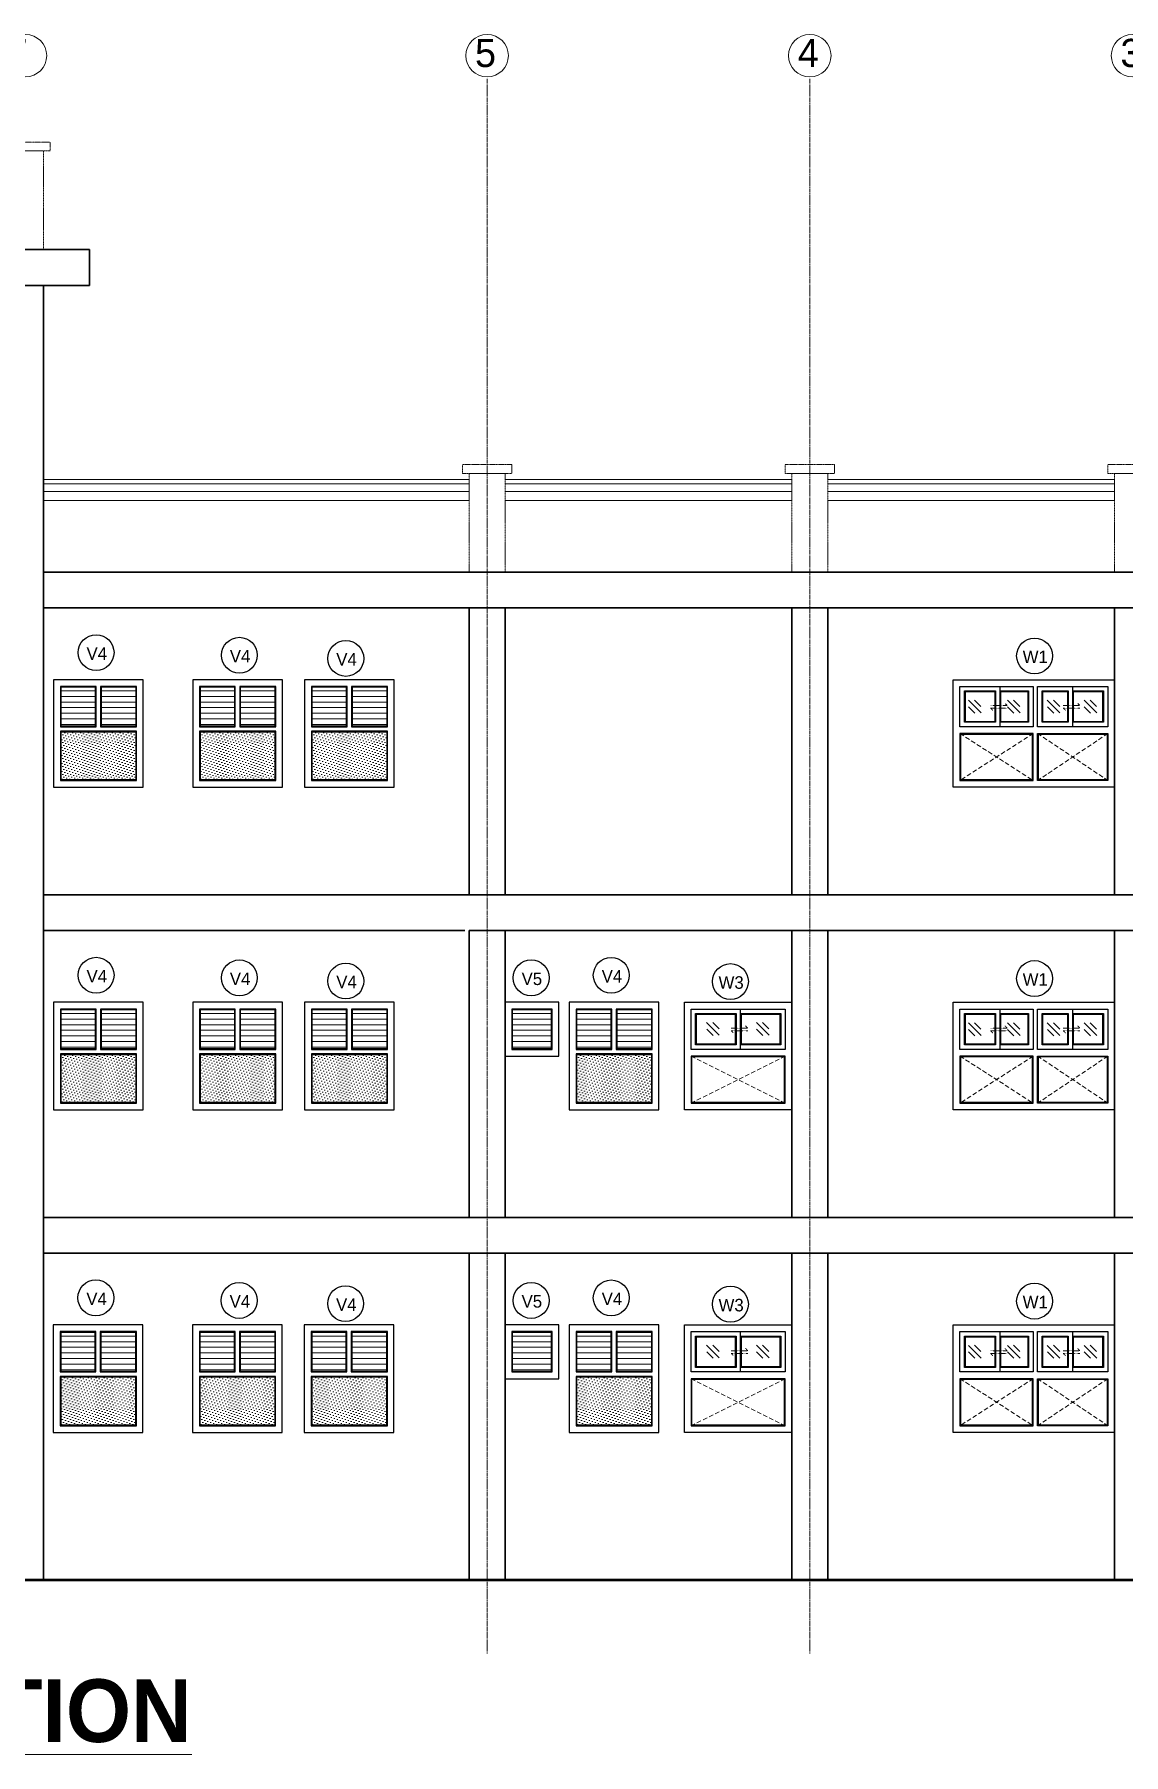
# Model space of a CAD drawing. Header units: inches. Extents: x -3071 to 2534411, y -17796 to 388172.
# Drawn here: x 1832493 to 1844644, y 161786 to 180982 of the extents above; entities that cross this region are included whole.
import ezdxf
from ezdxf.enums import TextEntityAlignment as Align

# ---------------------------------------------------------------- set-up
doc = ezdxf.new("R2010")
doc.units = ezdxf.units.IN
doc.header["$MEASUREMENT"] = 0
for name, pattern in [('ACAD_ISO08W100', [36, 24, -3, 6, -3]), ('DASHED', [0.75, 0.5, -0.25]), ('HIDDEN2', [0.1875, 0.125, -0.0625]), ('TRAZOS1', [0.15, 0.1, -0.05])]:
    doc.linetypes.add(name, pattern=pattern)
for name, color, linetype, lineweight in [('001-Archi- door window elevation', 92, 'Continuous', 25), ('001-Archi-hatch', 9, 'Continuous', 0), ('001-Archi-Opening Tags', 14, 'Continuous', 25), ('A .8 boundary line', 10, 'Continuous', 53), ('A 0.13 Text', 6, 'Continuous', 13), ('A 0.13 window elevation', 253, 'Continuous', 13), ('A 0.13parapet partition', 230, 'Continuous', 13), ('A 0.35 front line elevation', 112, 'Continuous', 35), ('A 0.9 RAILING', 100, 'Continuous', 9), ('cen', 50, 'ACAD_ISO08W100', 5), ('Grid Tag', 6, 'Continuous', 20)]:
    doc.layers.add(name, color=color, linetype=linetype, lineweight=lineweight)
doc.styles.add('Archi 100', font='GOTHIC.TTF', dxfattribs={"height": 200})
doc.styles.add('CG', font='GOTHIC.TTF', dxfattribs={"height": 40})
doc.styles.get("Standard").update_dxf_attribs({"font": 'GOTHIC.TTF'})

# ---------------------------------------------------------------- blocks, each defined once
blk = doc.blocks.new('window tag')
blk.add_circle((0, 0), 200)
at = {"style": 'Archi 100', "flags": 1}
for tag, p in [('WIDTH', (15, 174.5)), ('HEIGHT', (-4.5, -348.5))]:
    blk.add_attdef(tag, p, '', height=200, dxfattribs=at)
at = {"style": 'Archi 100'}
blk.add_attdef('SYMBOL', text='', height=200, dxfattribs=at).set_placement((8, -10.5), align=Align.MIDDLE_CENTER)
blk = doc.blocks.new('grid')
at = {"layer": 'Grid Tag', "linetype": 'Continuous', "ltscale": 30}
blk.add_circle((51, 48), 264, dxfattribs=at)
blk.add_attdef('GRID', (-143, -93), '', height=200)

msp = doc.modelspace()

# ---------------------------------------------------------------- hatches: boundary and pattern name
at = {"layer": '001-Archi-hatch'}
h = msp.add_hatch(dxfattribs=at)
h.set_pattern_fill('ANSI31', color=256, scale=500, angle=135)
h.set_pattern_definition([(180, (1501563.954, 75906.495), (-1e-14, -62.5), [])])
h.paths.add_polyline_path([(1833170.82, 173696.19), (1832793.26, 173696.19), (1832793.26, 173266.19), (1833170.82, 173266.19)])
h = msp.add_hatch(dxfattribs=at)
h.set_pattern_fill('ANSI31', color=256, scale=500, angle=135)
h.set_pattern_definition([(180, (1501566.39, 75906.495), (-1e-14, -62.5), [])])
h.paths.add_polyline_path([(1833623.26, 173696.19), (1833240.82, 173696.19), (1833240.82, 173266.19), (1833623.26, 173266.19)])
h = msp.add_hatch(dxfattribs=at)
h.set_pattern_fill('ANSI31', color=256, scale=500, angle=135)
h.set_pattern_definition([(180, (1503117.39, 75906.495), (-1e-14, -62.5), [])])
h.paths.add_polyline_path([(1834724.25, 173696.19), (1834346.69, 173696.19), (1834346.69, 173266.19), (1834724.25, 173266.19)])
h = msp.add_hatch(dxfattribs=at)
h.set_pattern_fill('ANSI31', color=256, scale=500, angle=135)
h.set_pattern_definition([(180, (1503119.82, 75906.495), (-1e-14, -62.5), [])])
h.paths.add_polyline_path([(1835176.69, 173696.19), (1834794.25, 173696.19), (1834794.25, 173266.19), (1835176.69, 173266.19)])
h = msp.add_hatch(dxfattribs=at)
h.set_pattern_fill('ANSI31', color=256, scale=500, angle=135)
h.set_pattern_definition([(180, (1504364.11, 75906.495), (-1e-14, -62.5), [])])
h.paths.add_polyline_path([(1835970.97, 173696.19), (1835593.41, 173696.19), (1835593.41, 173266.19), (1835970.97, 173266.19)])
h = msp.add_hatch(dxfattribs=at)
h.set_pattern_fill('ANSI31', color=256, scale=500, angle=135)
h.set_pattern_definition([(180, (1504366.54, 75906.495), (-1e-14, -62.5), [])])
h.paths.add_polyline_path([(1836423.41, 173696.19), (1836040.97, 173696.19), (1836040.97, 173266.19), (1836423.41, 173266.19)])
h = msp.add_hatch(dxfattribs=at)
h.set_pattern_fill('DOTS', color=256, scale=500, angle=45)
h.set_pattern_definition([(45, (1494558.713, 75906.495), (-11.0485435, 33.1456304), [0, -31.25])])
h.paths.add_polyline_path([(1832793.26, 172666.19), (1833618.01, 172666.19), (1833618.01, 173196.19), (1832793.26, 173196.19)])
h = msp.add_hatch(dxfattribs=at)
h.set_pattern_fill('DOTS', color=256, scale=500, angle=45)
h.set_pattern_definition([(45, (1496112.146, 75906.495), (-11.0485435, 33.1456304), [0, -31.25])])
h.paths.add_polyline_path([(1834346.69, 172666.19), (1835171.45, 172666.19), (1835171.45, 173196.19), (1834346.69, 173196.19)])
h = msp.add_hatch(dxfattribs=at)
h.set_pattern_fill('DOTS', color=256, scale=500, angle=45)
h.set_pattern_definition([(45, (1497358.866, 75906.495), (-11.0485435, 33.1456304), [0, -31.25])])
h.paths.add_polyline_path([(1835593.41, 172666.19), (1836418.17, 172666.19), (1836418.17, 173196.19), (1835593.41, 173196.19)])
h = msp.add_hatch(dxfattribs=at)
h.set_pattern_fill('ANSI31', color=256, scale=500, angle=135)
h.set_pattern_definition([(180, (1501563.954, 72306.495), (-1e-14, -62.5), [])])
h.paths.add_polyline_path([(1833170.82, 170096.19), (1832793.26, 170096.19), (1832793.26, 169666.19), (1833170.82, 169666.19)])
h = msp.add_hatch(dxfattribs=at)
h.set_pattern_fill('ANSI31', color=256, scale=500, angle=135)
h.set_pattern_definition([(180, (1501566.39, 72306.495), (-1e-14, -62.5), [])])
h.paths.add_polyline_path([(1833623.26, 170096.19), (1833240.82, 170096.19), (1833240.82, 169666.19), (1833623.26, 169666.19)])
h = msp.add_hatch(dxfattribs=at)
h.set_pattern_fill('ANSI31', color=256, scale=500, angle=135)
h.set_pattern_definition([(180, (1503117.39, 72306.495), (-1e-14, -62.5), [])])
h.paths.add_polyline_path([(1834724.25, 170096.19), (1834346.69, 170096.19), (1834346.69, 169666.19), (1834724.25, 169666.19)])
h = msp.add_hatch(dxfattribs=at)
h.set_pattern_fill('ANSI31', color=256, scale=500, angle=135)
h.set_pattern_definition([(180, (1503119.82, 72306.495), (-1e-14, -62.5), [])])
h.paths.add_polyline_path([(1835176.69, 170096.19), (1834794.25, 170096.19), (1834794.25, 169666.19), (1835176.69, 169666.19)])
h = msp.add_hatch(dxfattribs=at)
h.set_pattern_fill('ANSI31', color=256, scale=500, angle=135)
h.set_pattern_definition([(180, (1504364.11, 72306.495), (-1e-14, -62.5), [])])
h.paths.add_polyline_path([(1835970.97, 170096.19), (1835593.41, 170096.19), (1835593.41, 169666.19), (1835970.97, 169666.19)])
h = msp.add_hatch(dxfattribs=at)
h.set_pattern_fill('ANSI31', color=256, scale=500, angle=135)
h.set_pattern_definition([(180, (1504366.54, 72306.495), (-1e-14, -62.5), [])])
h.paths.add_polyline_path([(1836423.41, 170096.19), (1836040.97, 170096.19), (1836040.97, 169666.19), (1836423.41, 169666.19)])
h = msp.add_hatch(dxfattribs=at)
h.set_pattern_fill('ANSI31', color=256, scale=500, angle=135)
h.set_pattern_definition([(180, (1492499.2, 72306.495), (-1e-14, -62.5), [])])
h.paths.add_polyline_path([(1837828.5, 169666.19), (1838258.5, 169666.19), (1838258.5, 170096.19), (1837828.5, 170096.19)])
h = msp.add_hatch(dxfattribs=at)
h.set_pattern_fill('ANSI31', color=256, scale=500, angle=135)
h.set_pattern_definition([(180, (1507316.8, 72306.495), (-1e-14, -62.5), [])])
h.paths.add_polyline_path([(1838923.67, 170096.19), (1838546.1, 170096.19), (1838546.1, 169666.19), (1838923.67, 169666.19)])
h = msp.add_hatch(dxfattribs=at)
h.set_pattern_fill('ANSI31', color=256, scale=500, angle=135)
h.set_pattern_definition([(180, (1507319.236, 72306.495), (-1e-14, -62.5), [])])
h.paths.add_polyline_path([(1839376.1, 170096.19), (1838993.67, 170096.19), (1838993.67, 169666.19), (1839376.1, 169666.19)])
h = msp.add_hatch(dxfattribs=at)
h.set_pattern_fill('DOTS', color=256, scale=500, angle=45)
h.set_pattern_definition([(45, (1494558.713, 72306.495), (-11.0485435, 33.1456304), [0, -31.25])])
h.paths.add_polyline_path([(1832793.26, 169066.19), (1833618.01, 169066.19), (1833618.01, 169596.19), (1832793.26, 169596.19)])
h = msp.add_hatch(dxfattribs=at)
h.set_pattern_fill('DOTS', color=256, scale=500, angle=45)
h.set_pattern_definition([(45, (1496112.146, 72306.495), (-11.0485435, 33.1456304), [0, -31.25])])
h.paths.add_polyline_path([(1834346.69, 169066.19), (1835171.45, 169066.19), (1835171.45, 169596.19), (1834346.69, 169596.19)])
h = msp.add_hatch(dxfattribs=at)
h.set_pattern_fill('DOTS', color=256, scale=500, angle=45)
h.set_pattern_definition([(45, (1497358.866, 72306.495), (-11.0485435, 33.1456304), [0, -31.25])])
h.paths.add_polyline_path([(1835593.41, 169066.19), (1836418.17, 169066.19), (1836418.17, 169596.19), (1835593.41, 169596.19)])
h = msp.add_hatch(dxfattribs=at)
h.set_pattern_fill('DOTS', color=256, scale=500, angle=45)
h.set_pattern_definition([(45, (1500311.56, 72306.495), (-11.0485435, 33.1456304), [0, -31.25])])
h.paths.add_polyline_path([(1838546.1, 169066.19), (1839370.86, 169066.19), (1839370.86, 169596.19), (1838546.1, 169596.19)])
h = msp.add_hatch(dxfattribs=at)
h.set_pattern_fill('ANSI31', color=256, scale=500, angle=135)
h.set_pattern_definition([(180, (1501561.63, 68706.495), (-1e-14, -62.5), [])])
h.paths.add_polyline_path([(1833168.5, 166496.19), (1832790.93, 166496.19), (1832790.93, 166066.19), (1833168.5, 166066.19)])
h = msp.add_hatch(dxfattribs=at)
h.set_pattern_fill('ANSI31', color=256, scale=500, angle=135)
h.set_pattern_definition([(180, (1501564.066, 68706.495), (-1e-14, -62.5), [])])
h.paths.add_polyline_path([(1833620.93, 166496.19), (1833238.5, 166496.19), (1833238.5, 166066.19), (1833620.93, 166066.19)])
h = msp.add_hatch(dxfattribs=at)
h.set_pattern_fill('ANSI31', color=256, scale=500, angle=135)
h.set_pattern_definition([(180, (1503115.065, 68706.495), (-1e-14, -62.5), [])])
h.paths.add_polyline_path([(1834721.93, 166496.19), (1834344.37, 166496.19), (1834344.37, 166066.19), (1834721.93, 166066.19)])
h = msp.add_hatch(dxfattribs=at)
h.set_pattern_fill('ANSI31', color=256, scale=500, angle=135)
h.set_pattern_definition([(180, (1503117.5, 68706.495), (-1e-14, -62.5), [])])
h.paths.add_polyline_path([(1835174.37, 166496.19), (1834791.93, 166496.19), (1834791.93, 166066.19), (1835174.37, 166066.19)])
h = msp.add_hatch(dxfattribs=at)
h.set_pattern_fill('ANSI31', color=256, scale=500, angle=135)
h.set_pattern_definition([(180, (1504361.784, 68706.495), (-1e-14, -62.5), [])])
h.paths.add_polyline_path([(1835968.65, 166496.19), (1835591.09, 166496.19), (1835591.09, 166066.19), (1835968.65, 166066.19)])
h = msp.add_hatch(dxfattribs=at)
h.set_pattern_fill('ANSI31', color=256, scale=500, angle=135)
h.set_pattern_definition([(180, (1504364.22, 68706.495), (-1e-14, -62.5), [])])
h.paths.add_polyline_path([(1836421.09, 166496.19), (1836038.65, 166496.19), (1836038.65, 166066.19), (1836421.09, 166066.19)])
h = msp.add_hatch(dxfattribs=at)
h.set_pattern_fill('ANSI31', color=256, scale=500, angle=135)
h.set_pattern_definition([(180, (1492499.2, 68706.495), (-1e-14, -62.5), [])])
h.paths.add_polyline_path([(1837828.5, 166066.19), (1838258.5, 166066.19), (1838258.5, 166496.19), (1837828.5, 166496.19)])
h = msp.add_hatch(dxfattribs=at)
h.set_pattern_fill('ANSI31', color=256, scale=500, angle=135)
h.set_pattern_definition([(180, (1507316.8, 68706.495), (-1e-14, -62.5), [])])
h.paths.add_polyline_path([(1838923.67, 166496.19), (1838546.1, 166496.19), (1838546.1, 166066.19), (1838923.67, 166066.19)])
h = msp.add_hatch(dxfattribs=at)
h.set_pattern_fill('ANSI31', color=256, scale=500, angle=135)
h.set_pattern_definition([(180, (1507319.236, 68706.495), (-1e-14, -62.5), [])])
h.paths.add_polyline_path([(1839376.1, 166496.19), (1838993.67, 166496.19), (1838993.67, 166066.19), (1839376.1, 166066.19)])
h = msp.add_hatch(dxfattribs=at)
h.set_pattern_fill('DOTS', color=256, scale=500, angle=45)
h.set_pattern_definition([(45, (1494556.39, 68706.495), (-11.0485435, 33.1456304), [0, -31.25])])
h.paths.add_polyline_path([(1832790.93, 165466.19), (1833615.69, 165466.19), (1833615.69, 165996.19), (1832790.93, 165996.19)])
h = msp.add_hatch(dxfattribs=at)
h.set_pattern_fill('DOTS', color=256, scale=500, angle=45)
h.set_pattern_definition([(45, (1496109.823, 68706.495), (-11.0485435, 33.1456304), [0, -31.25])])
h.paths.add_polyline_path([(1834344.37, 165466.19), (1835169.12, 165466.19), (1835169.12, 165996.19), (1834344.37, 165996.19)])
h = msp.add_hatch(dxfattribs=at)
h.set_pattern_fill('DOTS', color=256, scale=500, angle=45)
h.set_pattern_definition([(45, (1497356.542, 68706.495), (-11.0485435, 33.1456304), [0, -31.25])])
h.paths.add_polyline_path([(1835591.09, 165466.19), (1836415.84, 165466.19), (1836415.84, 165996.19), (1835591.09, 165996.19)])
h = msp.add_hatch(dxfattribs=at)
h.set_pattern_fill('DOTS', color=256, scale=500, angle=45)
h.set_pattern_definition([(45, (1500311.56, 68706.495), (-11.0485435, 33.1456304), [0, -31.25])])
h.paths.add_polyline_path([(1838546.1, 165466.19), (1839370.86, 165466.19), (1839370.86, 165996.19), (1838546.1, 165996.19)])

# ---------------------------------------------------------------- linework, layer by layer
at = {"layer": '001-Archi- door window elevation'}
for points in [[(1832705.82, 172581.19), (1833705.82, 172581.19), (1833705.82, 173781.19), (1832705.82, 173781.19)], [(1834259.25, 172581.19), (1835259.25, 172581.19), (1835259.25, 173781.19), (1834259.25, 173781.19)], [(1835505.97, 172581.19), (1836505.97, 172581.19), (1836505.97, 173781.19), (1835505.97, 173781.19)], [(1842743.62, 173781.19), (1844543.62, 173781.19), (1844543.62, 172581.19), (1842743.62, 172581.19)], [(1833180.82, 173706.19), (1832783.26, 173706.19), (1832783.26, 173256.19), (1833180.82, 173256.19)], [(1833633.26, 173706.19), (1833230.82, 173706.19), (1833230.82, 173256.19), (1833633.26, 173256.19)], [(1834734.25, 173706.19), (1834336.69, 173706.19), (1834336.69, 173256.19), (1834734.25, 173256.19)], [(1835186.69, 173706.19), (1834784.25, 173706.19), (1834784.25, 173256.19), (1835186.69, 173256.19)], [(1835980.97, 173706.19), (1835583.41, 173706.19), (1835583.41, 173256.19), (1835980.97, 173256.19)], [(1836433.41, 173706.19), (1836030.97, 173706.19), (1836030.97, 173256.19), (1836433.41, 173256.19)], [(1843215.53, 173306.19), (1842868.62, 173306.19), (1842868.62, 173656.19), (1843215.53, 173656.19)], [(1843584.36, 173306.19), (1843265.53, 173306.19), (1843265.53, 173656.19), (1843584.36, 173656.19)], [(1844026.49, 173306.19), (1843734.36, 173306.19), (1843734.36, 173656.19), (1844026.49, 173656.19)], [(1844418.62, 173306.19), (1844076.49, 173306.19), (1844076.49, 173656.19), (1844418.62, 173656.19)], [(1832783.26, 172656.19), (1833633.26, 172656.19), (1833633.26, 173206.19), (1832783.26, 173206.19)], [(1834336.69, 172656.19), (1835186.69, 172656.19), (1835186.69, 173206.19), (1834336.69, 173206.19)], [(1835583.41, 172656.19), (1836433.41, 172656.19), (1836433.41, 173206.19), (1835583.41, 173206.19)], [(1843634.36, 173181.19), (1842818.62, 173181.19), (1842818.62, 172656.19), (1843634.36, 172656.19)], [(1843684.36, 173181.19), (1844468.62, 173181.19), (1844468.62, 172656.19), (1843684.36, 172656.19)], [(1832705.82, 168981.19), (1833705.82, 168981.19), (1833705.82, 170181.19), (1832705.82, 170181.19)], [(1833180.82, 170106.19), (1832783.26, 170106.19), (1832783.26, 169656.19), (1833180.82, 169656.19)], [(1833633.26, 170106.19), (1833230.82, 170106.19), (1833230.82, 169656.19), (1833633.26, 169656.19)], [(1834259.25, 168981.19), (1835259.25, 168981.19), (1835259.25, 170181.19), (1834259.25, 170181.19)], [(1834734.25, 170106.19), (1834336.69, 170106.19), (1834336.69, 169656.19), (1834734.25, 169656.19)], [(1835186.69, 170106.19), (1834784.25, 170106.19), (1834784.25, 169656.19), (1835186.69, 169656.19)], [(1835505.97, 168981.19), (1836505.97, 168981.19), (1836505.97, 170181.19), (1835505.97, 170181.19)], [(1835980.97, 170106.19), (1835583.41, 170106.19), (1835583.41, 169656.19), (1835980.97, 169656.19)], [(1836433.41, 170106.19), (1836030.97, 170106.19), (1836030.97, 169656.19), (1836433.41, 169656.19)], [(1837743.5, 169581.19), (1838343.5, 169581.19), (1838343.5, 170181.19), (1837743.5, 170181.19)], [(1837818.5, 169656.19), (1838268.5, 169656.19), (1838268.5, 170106.19), (1837818.5, 170106.19)], [(1838458.67, 168981.19), (1839458.67, 168981.19), (1839458.67, 170181.19), (1838458.67, 170181.19)], [(1838933.67, 170106.19), (1838536.1, 170106.19), (1838536.1, 169656.19), (1838933.67, 169656.19)], [(1839386.1, 170106.19), (1838983.67, 170106.19), (1838983.67, 169656.19), (1839386.1, 169656.19)], [(1839743.62, 170181.19), (1840943.62, 170181.19), (1840943.62, 168981.19), (1839743.62, 168981.19)], [(1842743.62, 170181.19), (1844543.62, 170181.19), (1844543.62, 168981.19), (1842743.62, 168981.19)], [(1840321.96, 169706.19), (1839868.62, 169706.19), (1839868.62, 170056.19), (1840321.96, 170056.19)], [(1840818.62, 169706.19), (1840371.96, 169706.19), (1840371.96, 170056.19), (1840818.62, 170056.19)], [(1843215.53, 169706.19), (1842868.62, 169706.19), (1842868.62, 170056.19), (1843215.53, 170056.19)], [(1843584.36, 169706.19), (1843265.53, 169706.19), (1843265.53, 170056.19), (1843584.36, 170056.19)], [(1844026.49, 169706.19), (1843734.36, 169706.19), (1843734.36, 170056.19), (1844026.49, 170056.19)], [(1844418.62, 169706.19), (1844076.49, 169706.19), (1844076.49, 170056.19), (1844418.62, 170056.19)], [(1832783.26, 169056.19), (1833633.26, 169056.19), (1833633.26, 169606.19), (1832783.26, 169606.19)], [(1834336.69, 169056.19), (1835186.69, 169056.19), (1835186.69, 169606.19), (1834336.69, 169606.19)], [(1835583.41, 169056.19), (1836433.41, 169056.19), (1836433.41, 169606.19), (1835583.41, 169606.19)], [(1838536.1, 169056.19), (1839386.1, 169056.19), (1839386.1, 169606.19), (1838536.1, 169606.19)], [(1840868.62, 169581.19), (1839818.62, 169581.19), (1839818.62, 169056.19), (1840868.62, 169056.19)], [(1843634.36, 169581.19), (1842818.62, 169581.19), (1842818.62, 169056.19), (1843634.36, 169056.19)], [(1843684.36, 169581.19), (1844468.62, 169581.19), (1844468.62, 169056.19), (1843684.36, 169056.19)], [(1832703.5, 165381.19), (1833703.5, 165381.19), (1833703.5, 166581.19), (1832703.5, 166581.19)], [(1833178.5, 166506.19), (1832780.93, 166506.19), (1832780.93, 166056.19), (1833178.5, 166056.19)], [(1833630.93, 166506.19), (1833228.5, 166506.19), (1833228.5, 166056.19), (1833630.93, 166056.19)], [(1834256.93, 165381.19), (1835256.93, 165381.19), (1835256.93, 166581.19), (1834256.93, 166581.19)], [(1834731.93, 166506.19), (1834334.37, 166506.19), (1834334.37, 166056.19), (1834731.93, 166056.19)], [(1835184.37, 166506.19), (1834781.93, 166506.19), (1834781.93, 166056.19), (1835184.37, 166056.19)], [(1835503.65, 165381.19), (1836503.65, 165381.19), (1836503.65, 166581.19), (1835503.65, 166581.19)], [(1835978.65, 166506.19), (1835581.09, 166506.19), (1835581.09, 166056.19), (1835978.65, 166056.19)], [(1836431.09, 166506.19), (1836028.65, 166506.19), (1836028.65, 166056.19), (1836431.09, 166056.19)], [(1837743.5, 165981.19), (1838343.5, 165981.19), (1838343.5, 166581.19), (1837743.5, 166581.19)], [(1837818.5, 166056.19), (1838268.5, 166056.19), (1838268.5, 166506.19), (1837818.5, 166506.19)], [(1838458.67, 165381.19), (1839458.67, 165381.19), (1839458.67, 166581.19), (1838458.67, 166581.19)], [(1838933.67, 166506.19), (1838536.1, 166506.19), (1838536.1, 166056.19), (1838933.67, 166056.19)], [(1839386.1, 166506.19), (1838983.67, 166506.19), (1838983.67, 166056.19), (1839386.1, 166056.19)], [(1839743.62, 166581.19), (1840943.62, 166581.19), (1840943.62, 165381.19), (1839743.62, 165381.19)], [(1840321.96, 166106.19), (1839868.62, 166106.19), (1839868.62, 166456.19), (1840321.96, 166456.19)], [(1840818.62, 166106.19), (1840371.96, 166106.19), (1840371.96, 166456.19), (1840818.62, 166456.19)], [(1842743.62, 166581.19), (1844543.62, 166581.19), (1844543.62, 165381.19), (1842743.62, 165381.19)], [(1843215.53, 166106.19), (1842868.62, 166106.19), (1842868.62, 166456.19), (1843215.53, 166456.19)], [(1843584.36, 166106.19), (1843265.53, 166106.19), (1843265.53, 166456.19), (1843584.36, 166456.19)], [(1844026.49, 166106.19), (1843734.36, 166106.19), (1843734.36, 166456.19), (1844026.49, 166456.19)], [(1844418.62, 166106.19), (1844076.49, 166106.19), (1844076.49, 166456.19), (1844418.62, 166456.19)], [(1832780.93, 165456.19), (1833630.93, 165456.19), (1833630.93, 166006.19), (1832780.93, 166006.19)], [(1834334.37, 165456.19), (1835184.37, 165456.19), (1835184.37, 166006.19), (1834334.37, 166006.19)], [(1835581.09, 165456.19), (1836431.09, 165456.19), (1836431.09, 166006.19), (1835581.09, 166006.19)], [(1838536.1, 165456.19), (1839386.1, 165456.19), (1839386.1, 166006.19), (1838536.1, 166006.19)], [(1840868.62, 165981.19), (1839818.62, 165981.19), (1839818.62, 165456.19), (1840868.62, 165456.19)], [(1843634.36, 165981.19), (1842818.62, 165981.19), (1842818.62, 165456.19), (1843634.36, 165456.19)], [(1843684.36, 165981.19), (1844468.62, 165981.19), (1844468.62, 165456.19), (1843684.36, 165456.19)]]:
    msp.add_lwpolyline(points, close=True, dxfattribs=at)
for points in [[(1843634.36, 173256.19), (1842818.62, 173256.19), (1842818.62, 173706.19), (1843634.36, 173706.19), (1843634.36, 173256.19)], [(1843265.53, 173256.19), (1843265.53, 173706.19)], [(1843684.36, 173706.19), (1844468.62, 173706.19), (1844468.62, 173256.19), (1843684.36, 173256.19), (1843684.36, 173706.19), (1843684.36, 173706.19)], [(1844076.49, 173256.19), (1844076.49, 173706.19)], [(1840868.62, 169656.19), (1839818.62, 169656.19), (1839818.62, 170106.19), (1840868.62, 170106.19), (1840868.62, 169656.19)], [(1840371.96, 169656.19), (1840371.96, 170106.19)], [(1843634.36, 169656.19), (1842818.62, 169656.19), (1842818.62, 170106.19), (1843634.36, 170106.19), (1843634.36, 169656.19)], [(1843265.53, 169656.19), (1843265.53, 170106.19)], [(1843684.36, 170106.19), (1844468.62, 170106.19), (1844468.62, 169656.19), (1843684.36, 169656.19), (1843684.36, 170106.19), (1843684.36, 170106.19)], [(1844076.49, 169656.19), (1844076.49, 170106.19)], [(1840868.62, 166056.19), (1839818.62, 166056.19), (1839818.62, 166506.19), (1840868.62, 166506.19), (1840868.62, 166056.19)], [(1840371.96, 166056.19), (1840371.96, 166506.19)], [(1843634.36, 166056.19), (1842818.62, 166056.19), (1842818.62, 166506.19), (1843634.36, 166506.19), (1843634.36, 166056.19)], [(1843265.53, 166056.19), (1843265.53, 166506.19)], [(1843684.36, 166506.19), (1844468.62, 166506.19), (1844468.62, 166056.19), (1843684.36, 166056.19), (1843684.36, 166506.19), (1843684.36, 166506.19)], [(1844076.49, 166056.19), (1844076.49, 166506.19)]]:
    msp.add_lwpolyline(points, dxfattribs=at)
at = {"layer": '001-Archi-hatch'}
for p, q in [((1843054.6, 173410.39), (1842913, 173551.99)), ((1842981.97, 173553.73), (1843052.77, 173482.93)), ((1843488.82, 173410.39), (1843347.22, 173551.99)), ((1843416.19, 173553.73), (1843486.99, 173482.93)), ((1843933.78, 173410.39), (1843792.18, 173551.99)), ((1843861.15, 173553.73), (1843931.95, 173482.93)), ((1844343.82, 173410.39), (1844202.22, 173551.99)), ((1844271.19, 173553.73), (1844341.99, 173482.93)), ((1842914.83, 173479.45), (1842985.63, 173408.65)), ((1843349.05, 173479.45), (1843419.85, 173408.65)), ((1843794.01, 173479.45), (1843864.81, 173408.65)), ((1844204.05, 173479.45), (1844274.85, 173408.65)), ((1840133.4, 169813.26), (1839991.8, 169954.86)), ((1839993.63, 169882.32), (1840064.43, 169811.52)), ((1840060.77, 169956.6), (1840131.57, 169885.8)), ((1840689.33, 169813.26), (1840547.73, 169954.86)), ((1840549.56, 169882.32), (1840620.36, 169811.52)), ((1840616.7, 169956.6), (1840687.5, 169885.8)), ((1843054.6, 169810.39), (1842913, 169951.99)), ((1842981.97, 169953.73), (1843052.77, 169882.93)), ((1843488.82, 169810.39), (1843347.22, 169951.99)), ((1843416.19, 169953.73), (1843486.99, 169882.93)), ((1843933.78, 169810.39), (1843792.18, 169951.99)), ((1843861.15, 169953.73), (1843931.95, 169882.93)), ((1844343.82, 169810.39), (1844202.22, 169951.99)), ((1844271.19, 169953.73), (1844341.99, 169882.93)), ((1842914.83, 169879.45), (1842985.63, 169808.65)), ((1843349.05, 169879.45), (1843419.85, 169808.65)), ((1843794.01, 169879.45), (1843864.81, 169808.65)), ((1844204.05, 169879.45), (1844274.85, 169808.65)), ((1840133.4, 166213.26), (1839991.8, 166354.86)), ((1839993.63, 166282.32), (1840064.43, 166211.52)), ((1840060.77, 166356.6), (1840131.57, 166285.8)), ((1840689.33, 166213.26), (1840547.73, 166354.86)), ((1840549.56, 166282.32), (1840620.36, 166211.52)), ((1840616.7, 166356.6), (1840687.5, 166285.8)), ((1843054.6, 166210.39), (1842913, 166351.99)), ((1842914.83, 166279.45), (1842985.63, 166208.65)), ((1842981.97, 166353.73), (1843052.77, 166282.93)), ((1843488.82, 166210.39), (1843347.22, 166351.99)), ((1843349.05, 166279.45), (1843419.85, 166208.65)), ((1843416.19, 166353.73), (1843486.99, 166282.93)), ((1843933.78, 166210.39), (1843792.18, 166351.99)), ((1843794.01, 166279.45), (1843864.81, 166208.65)), ((1843861.15, 166353.73), (1843931.95, 166282.93)), ((1844343.82, 166210.39), (1844202.22, 166351.99)), ((1844204.05, 166279.45), (1844274.85, 166208.65)), ((1844271.19, 166353.73), (1844341.99, 166282.93))]:
    msp.add_line(p, q, dxfattribs=at)
at = {"layer": '001-Archi-hatch', "linetype": 'TRAZOS1', "ltscale": 500}
for p, q in [((1842818.62, 173181.19), (1843634.36, 172656.19)), ((1843634.36, 173181.19), (1842818.62, 172656.19)), ((1843684.36, 173181.19), (1844468.62, 172656.19)), ((1844468.62, 173181.19), (1843684.36, 172656.19)), ((1839818.62, 169581.19), (1840868.62, 169056.19)), ((1840868.62, 169581.19), (1839818.62, 169056.19)), ((1842818.62, 169581.19), (1843634.36, 169056.19)), ((1843634.36, 169581.19), (1842818.62, 169056.19)), ((1843684.36, 169581.19), (1844468.62, 169056.19)), ((1844468.62, 169581.19), (1843684.36, 169056.19)), ((1839818.62, 165981.19), (1840868.62, 165456.19)), ((1840868.62, 165981.19), (1839818.62, 165456.19)), ((1842818.62, 165981.19), (1843634.36, 165456.19)), ((1843634.36, 165981.19), (1842818.62, 165456.19)), ((1843684.36, 165981.19), (1844468.62, 165456.19)), ((1844468.62, 165981.19), (1843684.36, 165456.19))]:
    msp.add_line(p, q, dxfattribs=at)
at = {"layer": '001-Archi-hatch'}
for points in [[(1833170.82, 173696.19), (1832793.26, 173696.19), (1832793.26, 173266.19), (1833170.82, 173266.19)], [(1833623.26, 173696.19), (1833240.82, 173696.19), (1833240.82, 173266.19), (1833623.26, 173266.19)], [(1834724.25, 173696.19), (1834346.69, 173696.19), (1834346.69, 173266.19), (1834724.25, 173266.19)], [(1835176.69, 173696.19), (1834794.25, 173696.19), (1834794.25, 173266.19), (1835176.69, 173266.19)], [(1835970.97, 173696.19), (1835593.41, 173696.19), (1835593.41, 173266.19), (1835970.97, 173266.19)], [(1836423.41, 173696.19), (1836040.97, 173696.19), (1836040.97, 173266.19), (1836423.41, 173266.19)], [(1843205.53, 173316.19), (1842878.62, 173316.19), (1842878.62, 173646.19), (1843205.53, 173646.19)], [(1843574.36, 173316.19), (1843275.53, 173316.19), (1843275.53, 173646.19), (1843574.36, 173646.19)], [(1844016.49, 173316.19), (1843744.36, 173316.19), (1843744.36, 173646.19), (1844016.49, 173646.19)], [(1844408.62, 173316.19), (1844086.49, 173316.19), (1844086.49, 173646.19), (1844408.62, 173646.19)], [(1832793.26, 172666.19), (1833623.26, 172666.19), (1833623.26, 173196.19), (1832793.26, 173196.19)], [(1834346.69, 172666.19), (1835176.69, 172666.19), (1835176.69, 173196.19), (1834346.69, 173196.19)], [(1835593.41, 172666.19), (1836423.41, 172666.19), (1836423.41, 173196.19), (1835593.41, 173196.19)], [(1843624.36, 173171.19), (1842828.62, 173171.19), (1842828.62, 172666.19), (1843624.36, 172666.19)], [(1843694.36, 173171.19), (1844458.62, 173171.19), (1844458.62, 172666.19), (1843694.36, 172666.19)], [(1833170.82, 170096.19), (1832793.26, 170096.19), (1832793.26, 169666.19), (1833170.82, 169666.19)], [(1833623.26, 170096.19), (1833240.82, 170096.19), (1833240.82, 169666.19), (1833623.26, 169666.19)], [(1834724.25, 170096.19), (1834346.69, 170096.19), (1834346.69, 169666.19), (1834724.25, 169666.19)], [(1835176.69, 170096.19), (1834794.25, 170096.19), (1834794.25, 169666.19), (1835176.69, 169666.19)], [(1835970.97, 170096.19), (1835593.41, 170096.19), (1835593.41, 169666.19), (1835970.97, 169666.19)], [(1836423.41, 170096.19), (1836040.97, 170096.19), (1836040.97, 169666.19), (1836423.41, 169666.19)], [(1837828.5, 169666.19), (1838258.5, 169666.19), (1838258.5, 170096.19), (1837828.5, 170096.19)], [(1838923.67, 170096.19), (1838546.1, 170096.19), (1838546.1, 169666.19), (1838923.67, 169666.19)], [(1839376.1, 170096.19), (1838993.67, 170096.19), (1838993.67, 169666.19), (1839376.1, 169666.19)], [(1840311.96, 169716.19), (1839878.62, 169716.19), (1839878.62, 170046.19), (1840311.96, 170046.19)], [(1840808.62, 169716.19), (1840381.96, 169716.19), (1840381.96, 170046.19), (1840808.62, 170046.19)], [(1843205.53, 169716.19), (1842878.62, 169716.19), (1842878.62, 170046.19), (1843205.53, 170046.19)], [(1843574.36, 169716.19), (1843275.53, 169716.19), (1843275.53, 170046.19), (1843574.36, 170046.19)], [(1844016.49, 169716.19), (1843744.36, 169716.19), (1843744.36, 170046.19), (1844016.49, 170046.19)], [(1844408.62, 169716.19), (1844086.49, 169716.19), (1844086.49, 170046.19), (1844408.62, 170046.19)], [(1832793.26, 169066.19), (1833623.26, 169066.19), (1833623.26, 169596.19), (1832793.26, 169596.19)], [(1834346.69, 169066.19), (1835176.69, 169066.19), (1835176.69, 169596.19), (1834346.69, 169596.19)], [(1835593.41, 169066.19), (1836423.41, 169066.19), (1836423.41, 169596.19), (1835593.41, 169596.19)], [(1838546.1, 169066.19), (1839376.1, 169066.19), (1839376.1, 169596.19), (1838546.1, 169596.19)], [(1840858.62, 169571.19), (1839828.62, 169571.19), (1839828.62, 169066.19), (1840858.62, 169066.19)], [(1843624.36, 169571.19), (1842828.62, 169571.19), (1842828.62, 169066.19), (1843624.36, 169066.19)], [(1843694.36, 169571.19), (1844458.62, 169571.19), (1844458.62, 169066.19), (1843694.36, 169066.19)], [(1833168.5, 166496.19), (1832790.93, 166496.19), (1832790.93, 166066.19), (1833168.5, 166066.19)], [(1833620.93, 166496.19), (1833238.5, 166496.19), (1833238.5, 166066.19), (1833620.93, 166066.19)], [(1834721.93, 166496.19), (1834344.37, 166496.19), (1834344.37, 166066.19), (1834721.93, 166066.19)], [(1835174.37, 166496.19), (1834791.93, 166496.19), (1834791.93, 166066.19), (1835174.37, 166066.19)], [(1835968.65, 166496.19), (1835591.09, 166496.19), (1835591.09, 166066.19), (1835968.65, 166066.19)], [(1836421.09, 166496.19), (1836038.65, 166496.19), (1836038.65, 166066.19), (1836421.09, 166066.19)], [(1837828.5, 166066.19), (1838258.5, 166066.19), (1838258.5, 166496.19), (1837828.5, 166496.19)], [(1838923.67, 166496.19), (1838546.1, 166496.19), (1838546.1, 166066.19), (1838923.67, 166066.19)], [(1839376.1, 166496.19), (1838993.67, 166496.19), (1838993.67, 166066.19), (1839376.1, 166066.19)], [(1840311.96, 166116.19), (1839878.62, 166116.19), (1839878.62, 166446.19), (1840311.96, 166446.19)], [(1840808.62, 166116.19), (1840381.96, 166116.19), (1840381.96, 166446.19), (1840808.62, 166446.19)], [(1843205.53, 166116.19), (1842878.62, 166116.19), (1842878.62, 166446.19), (1843205.53, 166446.19)], [(1843574.36, 166116.19), (1843275.53, 166116.19), (1843275.53, 166446.19), (1843574.36, 166446.19)], [(1844016.49, 166116.19), (1843744.36, 166116.19), (1843744.36, 166446.19), (1844016.49, 166446.19)], [(1844408.62, 166116.19), (1844086.49, 166116.19), (1844086.49, 166446.19), (1844408.62, 166446.19)], [(1832790.93, 165466.19), (1833620.93, 165466.19), (1833620.93, 165996.19), (1832790.93, 165996.19)], [(1834344.37, 165466.19), (1835174.37, 165466.19), (1835174.37, 165996.19), (1834344.37, 165996.19)], [(1835591.09, 165466.19), (1836421.09, 165466.19), (1836421.09, 165996.19), (1835591.09, 165996.19)], [(1838546.1, 165466.19), (1839376.1, 165466.19), (1839376.1, 165996.19), (1838546.1, 165996.19)], [(1840858.62, 165971.19), (1839828.62, 165971.19), (1839828.62, 165466.19), (1840858.62, 165466.19)], [(1843624.36, 165971.19), (1842828.62, 165971.19), (1842828.62, 165466.19), (1843624.36, 165466.19)], [(1843694.36, 165971.19), (1844458.62, 165971.19), (1844458.62, 165466.19), (1843694.36, 165466.19)]]:
    msp.add_lwpolyline(points, close=True, dxfattribs=at)
at = {"layer": '001-Archi-hatch', "linetype": 'HIDDEN2', "ltscale": 5}
for points in [[(1843321.15, 173516.8), (1843344.31, 173493.64), (1843160.35, 173493.64)], [(1843183.51, 173440.48), (1843160.35, 173463.64), (1843344.31, 173463.64)], [(1844132.11, 173516.8), (1844155.27, 173493.64), (1843971.31, 173493.64)], [(1843994.47, 173440.48), (1843971.31, 173463.64), (1844155.27, 173463.64)], [(1840427.58, 169916.8), (1840450.74, 169893.64), (1840266.78, 169893.64)], [(1843321.15, 169916.8), (1843344.31, 169893.64), (1843160.35, 169893.64)], [(1844132.11, 169916.8), (1844155.27, 169893.64), (1843971.31, 169893.64)], [(1840289.94, 169840.48), (1840266.78, 169863.64), (1840450.74, 169863.64)], [(1843183.51, 169840.48), (1843160.35, 169863.64), (1843344.31, 169863.64)], [(1843994.47, 169840.48), (1843971.31, 169863.64), (1844155.27, 169863.64)], [(1840427.58, 166316.8), (1840450.74, 166293.64), (1840266.78, 166293.64)], [(1840289.94, 166240.48), (1840266.78, 166263.64), (1840450.74, 166263.64)], [(1843321.15, 166316.8), (1843344.31, 166293.64), (1843160.35, 166293.64)], [(1843183.51, 166240.48), (1843160.35, 166263.64), (1843344.31, 166263.64)], [(1844132.11, 166316.8), (1844155.27, 166293.64), (1843971.31, 166293.64)], [(1843994.47, 166240.48), (1843971.31, 166263.64), (1844155.27, 166263.64)]]:
    msp.add_lwpolyline(points, dxfattribs=at)
at = {"layer": 'A .8 boundary line'}
for p, q in [((1861460.38, 163731.19), (1809924.7, 163731.19)), ((1854251.79, 163731.19), (1813482.89, 163731.19))]:
    msp.add_line(p, q, dxfattribs=at)
at = {"layer": 'A 0.13 window elevation', "linetype": 'DASHED', "ltscale": 0.005}
for points in [[(1832668.5, 179781.19), (1832118.5, 179781.19), (1832118.5, 179681.19), (1832668.5, 179681.19)], [(1832593.5, 179681.19), (1832193.5, 179681.19), (1832193.5, 178581.19), (1832593.5, 178581.19)], [(1837818.5, 176181.19), (1837268.5, 176181.19), (1837268.5, 176081.19), (1837818.5, 176081.19)], [(1837743.5, 176081.19), (1837343.5, 176081.19), (1837343.5, 174981.19), (1837743.5, 174981.19)], [(1841418.5, 176181.19), (1840868.5, 176181.19), (1840868.5, 176081.19), (1841418.5, 176081.19)], [(1841343.5, 176081.19), (1840943.5, 176081.19), (1840943.5, 174981.19), (1841343.5, 174981.19)], [(1845018.5, 176181.19), (1844468.5, 176181.19), (1844468.5, 176081.19), (1845018.5, 176081.19)], [(1844943.5, 176081.19), (1844543.5, 176081.19), (1844543.5, 174981.19), (1844943.5, 174981.19)]]:
    msp.add_lwpolyline(points, close=True, dxfattribs=at)
at = {"layer": 'A 0.13parapet partition', "ltscale": 20}
for p, q in [((1837343.5, 175881.19), (1832593.5, 175881.19)), ((1840943.5, 175881.19), (1837743.5, 175881.19)), ((1844543.5, 175881.19), (1841343.5, 175881.19)), ((1837343.5, 175781.19), (1832593.5, 175781.19)), ((1840943.5, 175781.19), (1837743.5, 175781.19)), ((1844543.5, 175781.19), (1841343.5, 175781.19))]:
    msp.add_line(p, q, dxfattribs=at)
at = {"layer": 'A 0.35 front line elevation'}
for p, q in [((1826978.5, 178581.19), (1833108.5, 178581.19)), ((1833108.5, 178181.19), (1833108.5, 178581.19)), ((1826978.5, 178181.19), (1833108.5, 178181.19)), ((1832593.5, 170781.19), (1832593.5, 178181.19)), ((1853604.37, 174981.19), (1832593.5, 174981.19)), ((1853604.37, 174581.19), (1832593.5, 174581.19)), ((1837343.5, 172721.19), (1837343.5, 174581.19)), ((1837743.5, 171381.19), (1837743.5, 174581.19)), ((1840943.5, 171381.19), (1840943.5, 174581.19)), ((1841343.5, 171381.19), (1841343.5, 174581.19)), ((1844543.5, 171381.19), (1844543.5, 174581.19)), ((1837343.5, 171381.19), (1837343.5, 172721.19)), ((1853604.37, 171381.19), (1832593.5, 171381.19)), ((1832593.5, 171381.19), (1832593.5, 170781.19)), ((1837293.5, 170981.19), (1832593.5, 170981.19)), ((1837343.5, 169121.19), (1837343.5, 170981.19)), ((1853604.37, 170981.19), (1837343.5, 170981.19)), ((1837743.5, 167781.19), (1837743.5, 170981.19)), ((1840943.5, 167781.19), (1840943.5, 170981.19)), ((1841343.5, 167781.19), (1841343.5, 170981.19)), ((1844543.5, 167781.19), (1844543.5, 170981.19)), ((1832593.5, 163731.19), (1832593.5, 170781.19)), ((1837343.5, 167781.19), (1837343.5, 169121.19)), ((1832593.5, 167781.19), (1836893.5, 167781.19)), ((1836893.5, 167781.19), (1853604.37, 167781.19)), ((1832593.5, 167381.19), (1853604.37, 167381.19)), ((1837343.5, 163731.19), (1837343.5, 167381.19)), ((1837743.5, 163731.19), (1837743.5, 167381.19)), ((1840943.5, 163731.19), (1840943.5, 167381.19)), ((1841343.5, 163731.19), (1841343.5, 167381.19)), ((1844543.5, 163731.19), (1844543.5, 167381.19))]:
    msp.add_line(p, q, dxfattribs=at)
at = {"layer": 'A 0.9 RAILING', "ltscale": 20}
for p, q in [((1837343.5, 176016.19), (1832593.5, 176016.19)), ((1832593.5, 175966.19), (1837343.5, 175966.19)), ((1840943.5, 176016.19), (1837743.5, 176016.19)), ((1837743.5, 175966.19), (1840943.5, 175966.19)), ((1844543.5, 176016.19), (1841343.5, 176016.19)), ((1841343.5, 175966.19), (1844543.5, 175966.19))]:
    msp.add_line(p, q, dxfattribs=at)
at = {"layer": 'cen', "ltscale": 2}
for p, q in [((1837543.5, 180487.97), (1837543.5, 162913.45)), ((1841143.5, 180487.97), (1841143.5, 162913.45))]:
    msp.add_line(p, q, dxfattribs=at)

# ---------------------------------------------------------------- block references
ref = msp.add_blockref('grid', (1832347.27, 180701.56), dxfattribs=dict(xscale=0.8987445155798923, yscale=0.8987445155798923, zscale=0.8987445155798923))
ref.add_attrib('GRID', '7', (1832258.74, 180617.78), dxfattribs={"height": 314.56, "width": 0.65})
ref = msp.add_blockref('grid', (1837497.27, 180701.56), dxfattribs=dict(xscale=0.8987445155798923, yscale=0.8987445155798923, zscale=0.8987445155798923))
ref.add_attrib('GRID', '5', (1837408.74, 180617.78), dxfattribs={"height": 314.56})
ref = msp.add_blockref('grid', (1841097.27, 180701.56), dxfattribs=dict(xscale=0.8987445155798923, yscale=0.8987445155798923, zscale=0.8987445155798923))
ref.add_attrib('GRID', '4', (1841008.74, 180617.78), dxfattribs={"height": 314.56})
ref = msp.add_blockref('grid', (1844697.27, 180701.56), dxfattribs=dict(xscale=0.8987445155798923, yscale=0.8987445155798923, zscale=0.8987445155798923))
ref.add_attrib('GRID', '3', (1844608.74, 180617.78), dxfattribs={"height": 314.56})
at = {"layer": '001-Archi-Opening Tags'}
ref = msp.add_blockref('window tag', (1833181.31, 174083.23), dxfattribs=at)
ref.add_attrib('SYMBOL', 'V4', dxfattribs={"layer": '0', "height": 140, "style": 'CG'}).set_placement((1833189.31, 174072.73), align=Align.MIDDLE_CENTER)
ref = msp.add_blockref('window tag', (1834779.95, 174053.87), dxfattribs=at)
ref.add_attrib('SYMBOL', 'V4', dxfattribs={"layer": '0', "height": 140, "style": 'CG'}).set_placement((1834787.95, 174043.37), align=Align.MIDDLE_CENTER)
ref = msp.add_blockref('window tag', (1835967.19, 174018.63), dxfattribs=at)
ref.add_attrib('SYMBOL', 'V4', dxfattribs={"layer": '0', "height": 140, "style": 'CG'}).set_placement((1835975.19, 174008.13), align=Align.MIDDLE_CENTER)
ref = msp.add_blockref('window tag', (1843650.57, 174046.34), dxfattribs=at)
ref.add_attrib('SYMBOL', 'W1', dxfattribs={"layer": '0', "height": 140, "style": 'CG'}).set_placement((1843658.57, 174035.84), align=Align.MIDDLE_CENTER)
ref = msp.add_blockref('window tag', (1833181.31, 170483.23), dxfattribs=at)
ref.add_attrib('SYMBOL', 'V4', dxfattribs={"layer": '0', "height": 140, "style": 'CG'}).set_placement((1833189.31, 170472.73), align=Align.MIDDLE_CENTER)
ref = msp.add_blockref('window tag', (1834779.95, 170453.87), dxfattribs=at)
ref.add_attrib('SYMBOL', 'V4', dxfattribs={"layer": '0', "height": 140, "style": 'CG'}).set_placement((1834787.95, 170443.37), align=Align.MIDDLE_CENTER)
ref = msp.add_blockref('window tag', (1838034.79, 170454.12), dxfattribs=at)
ref.add_attrib('SYMBOL', 'V5', dxfattribs={"layer": '0', "height": 140, "style": 'CG'}).set_placement((1838042.79, 170443.62), align=Align.MIDDLE_CENTER)
ref = msp.add_blockref('window tag', (1838928.15, 170482.34), dxfattribs=at)
ref.add_attrib('SYMBOL', 'V4', dxfattribs={"layer": '0', "height": 140, "style": 'CG'}).set_placement((1838936.15, 170471.84), align=Align.MIDDLE_CENTER)
ref = msp.add_blockref('window tag', (1835967.19, 170418.63), dxfattribs=at)
ref.add_attrib('SYMBOL', 'V4', dxfattribs={"layer": '0', "height": 140, "style": 'CG'}).set_placement((1835975.19, 170408.13), align=Align.MIDDLE_CENTER)
ref = msp.add_blockref('window tag', (1840257.71, 170412.49), dxfattribs=at)
ref.add_attrib('SYMBOL', 'W3', dxfattribs={"layer": '0', "height": 140, "style": 'CG'}).set_placement((1840265.71, 170401.99), align=Align.MIDDLE_CENTER)
ref = msp.add_blockref('window tag', (1843650.57, 170446.34), dxfattribs=at)
ref.add_attrib('SYMBOL', 'W1', dxfattribs={"layer": '0', "height": 140, "style": 'CG'}).set_placement((1843658.57, 170435.84), align=Align.MIDDLE_CENTER)
ref = msp.add_blockref('window tag', (1833178.98, 166883.23), dxfattribs=at)
ref.add_attrib('SYMBOL', 'V4', dxfattribs={"layer": '0', "height": 140, "style": 'CG'}).set_placement((1833186.98, 166872.73), align=Align.MIDDLE_CENTER)
ref = msp.add_blockref('window tag', (1834777.63, 166853.87), dxfattribs=at)
ref.add_attrib('SYMBOL', 'V4', dxfattribs={"layer": '0', "height": 140, "style": 'CG'}).set_placement((1834785.63, 166843.37), align=Align.MIDDLE_CENTER)
ref = msp.add_blockref('window tag', (1835964.86, 166818.63), dxfattribs=at)
ref.add_attrib('SYMBOL', 'V4', dxfattribs={"layer": '0', "height": 140, "style": 'CG'}).set_placement((1835972.86, 166808.13), align=Align.MIDDLE_CENTER)
ref = msp.add_blockref('window tag', (1838034.79, 166854.12), dxfattribs=at)
ref.add_attrib('SYMBOL', 'V5', dxfattribs={"layer": '0', "height": 140, "style": 'CG'}).set_placement((1838042.79, 166843.62), align=Align.MIDDLE_CENTER)
ref = msp.add_blockref('window tag', (1838928.15, 166882.34), dxfattribs=at)
ref.add_attrib('SYMBOL', 'V4', dxfattribs={"layer": '0', "height": 140, "style": 'CG'}).set_placement((1838936.15, 166871.84), align=Align.MIDDLE_CENTER)
ref = msp.add_blockref('window tag', (1840257.71, 166812.49), dxfattribs=at)
ref.add_attrib('SYMBOL', 'W3', dxfattribs={"layer": '0', "height": 140, "style": 'CG'}).set_placement((1840265.71, 166801.99), align=Align.MIDDLE_CENTER)
ref = msp.add_blockref('window tag', (1843650.57, 166846.34), dxfattribs=at)
ref.add_attrib('SYMBOL', 'W1', dxfattribs={"layer": '0', "height": 140, "style": 'CG'}).set_placement((1843658.57, 166835.84), align=Align.MIDDLE_CENTER)

# ---------------------------------------------------------------- texts
at = {"layer": 'A 0.13 Text', "insert": (1830113.71, 162271.29), "char_height": 700, "width": 13056.4847, "attachment_point": 5, "style": 'CG'}
msp.add_mtext('{\\fCentury Gothic|b1|i0|c0|p34;\\LREAR ELEVATION}', dxfattribs=at)

doc.saveas('drawing.dxf')
